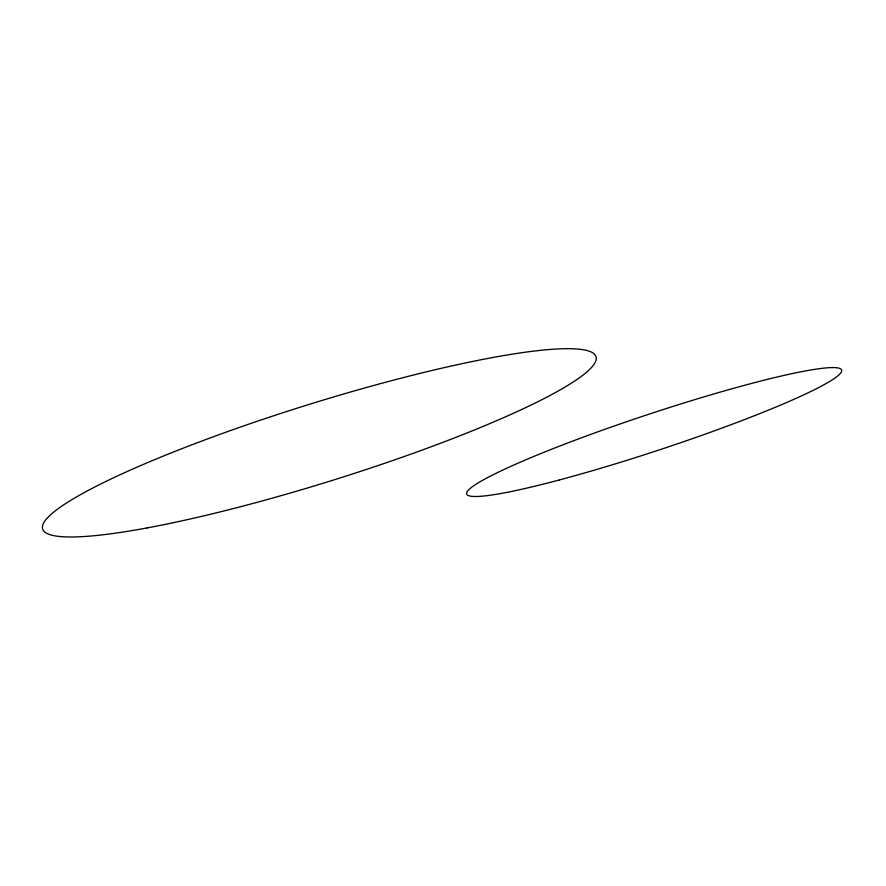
<?xml version="1.0" encoding="UTF-8"?>
<svg xmlns="http://www.w3.org/2000/svg" width="886" height="886" viewBox="0 0 886 886"><rect width="100%" height="100%" fill="white"/><g stroke="black" fill="none" stroke-linecap="round" stroke-linejoin="round"><path stroke-width="1.33" d="M147.109 527.923A289.788 39.726 -17.3 0 0 593.088 365.597A289.788 39.726 -17.3 0 0 216.992 435.425A289.788 39.726 -17.3 0 0 147.109 527.923M559.465 479.924A197.467 18.573 -18.3 0 0 841.7 370.514A197.467 18.573 -18.3 0 0 561.37 445.425A197.467 18.573 -18.3 0 0 559.465 479.924"/></g></svg>
